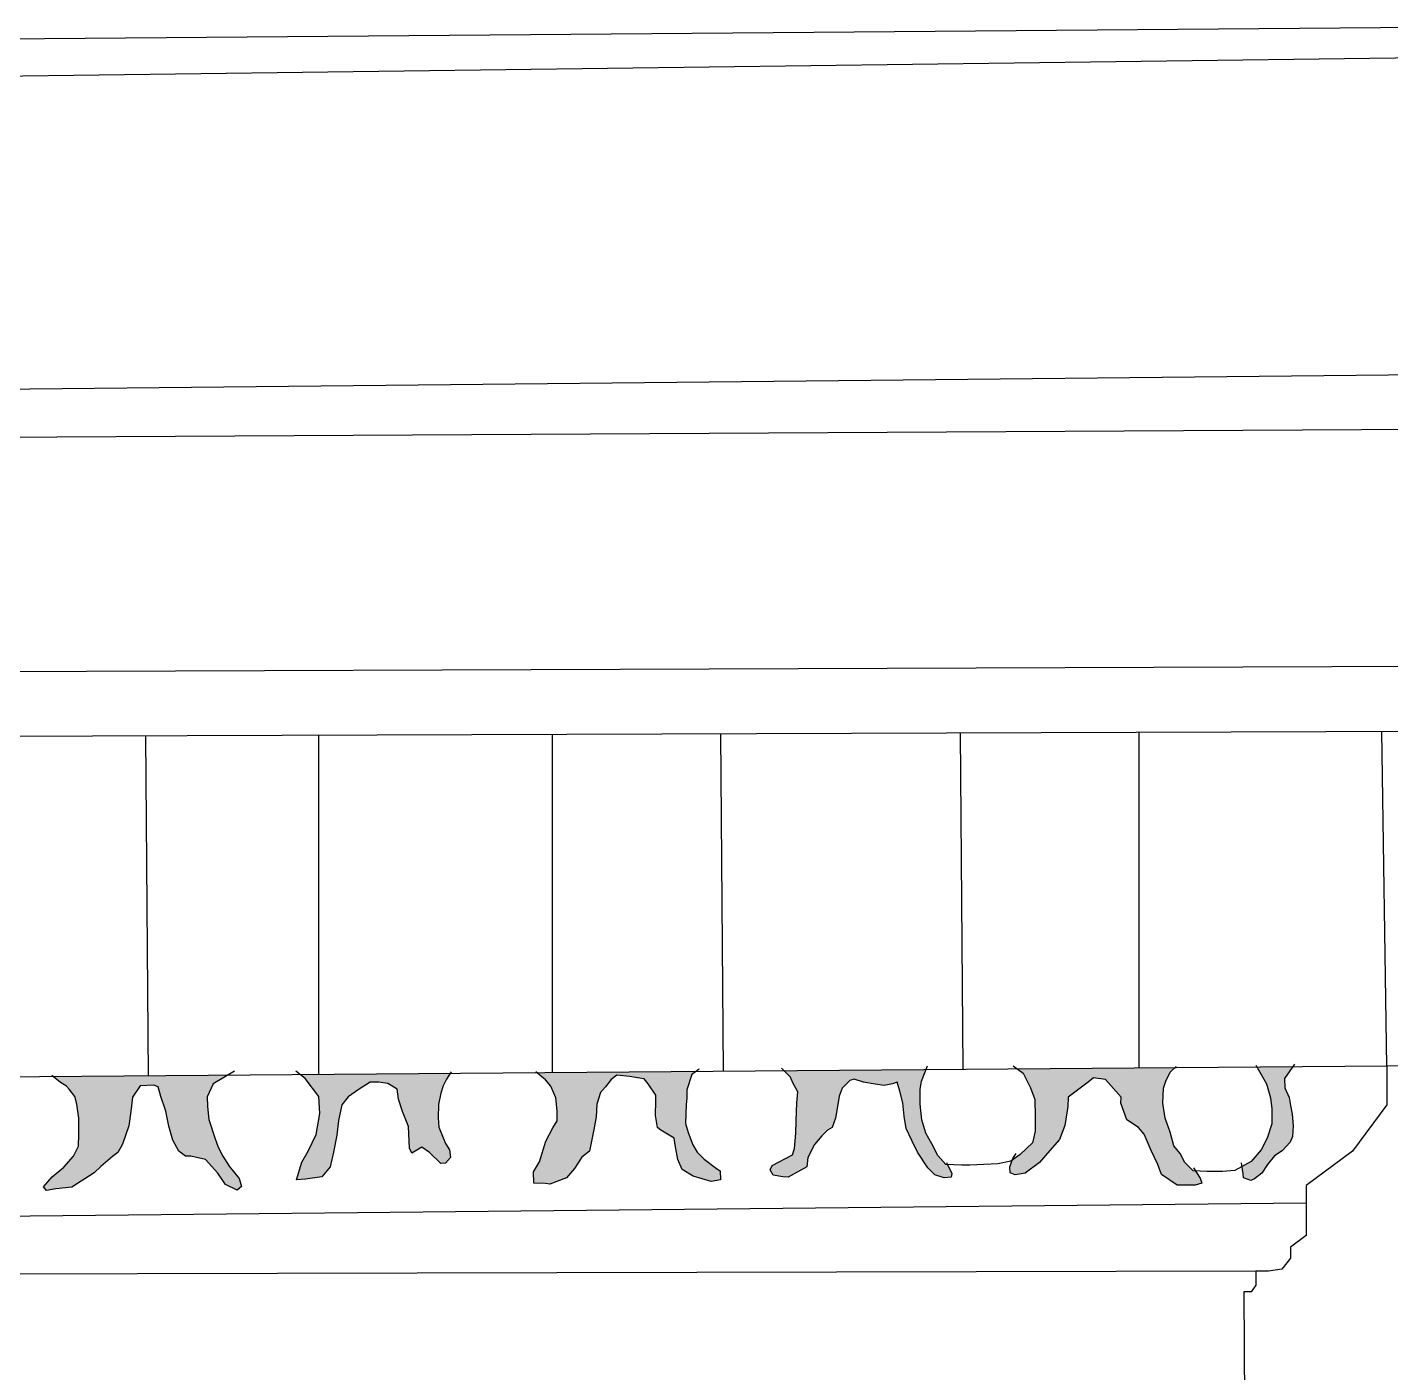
# Model space of a CAD drawing. Header units: inches. Extents: x 155 to 361, y 91 to 381.
# Drawn here: x 335.37 to 341.81, y 300.76 to 307.11 of the extents above; entities that cross this region are included whole.
import ezdxf

# ---------------------------------------------------------------- set-up
doc = ezdxf.new("R2010")
doc.units = ezdxf.units.IN
doc.header["$MEASUREMENT"] = 0
doc.layers.add('çziigi', color=10, linetype='Continuous')

msp = doc.modelspace()

# ---------------------------------------------------------------- hatches: boundary and pattern name
at = {"layer": 'çziigi'}
h = msp.add_hatch(color=256, dxfattribs=at)
h.dxf.hatch_style = 1
h.paths.add_polyline_path([(333.6822, 302.0885), (333.6615, 302.0414), (333.6448, 301.9625), (333.6351, 301.8946), (333.6074, 301.8295), (333.5686, 301.7921), (333.4868, 301.5996), (333.405, 301.5373), (333.3911, 301.5386), (333.3662, 301.6259), (333.3801, 301.6855), (333.5159, 301.9597), (333.5436, 302.0165), (333.5436, 302.0497), (333.5214, 302.0816), (333.4729, 302.1038), (333.4452, 302.1107), (333.4221, 302.1423), (334.0495, 302.1471), (334.0232, 302.1176), (333.9373, 301.9888), (333.9345, 301.9486), (333.9692, 301.8434), (334.0094, 301.7644), (334.0343, 301.7256), (334.0579, 301.6799), (334.0468, 301.6688), (333.9553, 301.7076), (333.9068, 301.7644), (333.8777, 301.835), (333.8458, 301.9098), (333.8472, 301.9791), (333.8472, 302.022), (333.7973, 302.0719), (333.7585, 302.0844)])
h.paths.add_polyline_path([(332.749, 302.1068), (332.7895, 302.1459), (332.8188, 302.1696), (332.8468, 302.1808), (332.8831, 302.2031), (332.9039, 302.2135), (332.9039, 302.1383), (333.017, 302.1392), (332.9823, 302.0747), (332.9726, 302.0174), (332.9418, 301.9699), (332.9348, 301.9001), (332.9712, 301.8415), (333.0536, 301.7507), (333.076, 301.7144), (333.0774, 301.6739), (333.0536, 301.6516), (332.9921, 301.6767), (332.9446, 301.7353), (332.8999, 301.7954), (332.8817, 301.8582), (332.8845, 301.9225), (332.8775, 301.9797), (332.8412, 301.9643), (332.8356, 301.9322), (332.8007, 301.9238), (332.7629, 302.0062), (332.7476, 302.0719)])
h.paths.add_polyline_path([(332.9039, 302.2135), (332.9167, 302.2199), (332.9698, 302.1947), (332.9837, 302.1822), (333.0222, 302.1487), (333.017, 302.1392), (332.9039, 302.1383)])
h.paths.add_polyline_path([(334.4934, 301.9859), (334.4907, 302.0344), (334.4671, 302.0981), (334.456, 302.1092), (334.407, 302.1499), (335.2219, 302.1562), (335.1896, 302.1427), (335.1605, 302.0984), (335.1342, 302.0499), (335.1161, 302.0042), (335.1134, 301.9557), (335.13, 301.8781), (335.1549, 301.8269), (335.1868, 301.7618), (335.2229, 301.6912), (335.2243, 301.6635), (335.1882, 301.6441), (335.13, 301.6579), (335.0593, 301.7396), (335.0565, 301.7867), (335.0163, 301.8089), (334.9803, 301.8089), (334.9567, 301.8643), (334.9581, 301.964), (334.9415, 302.0263), (334.9179, 302.0873), (334.9054, 302.1067), (334.8749, 302.1164), (334.8195, 302.1219), (334.753, 302.1095), (334.7252, 302.0734), (334.7183, 302.0388), (334.7141, 301.9723), (334.7044, 301.8975), (334.6892, 301.8491), (334.6545, 301.8047), (334.5697, 301.7158), (334.5323, 301.6895), (334.4435, 301.63), (334.4186, 301.6244), (334.3729, 301.6313), (334.3659, 301.6687), (334.4047, 301.7352), (334.4477, 301.8017), (334.4768, 301.8585), (334.4879, 301.9236)])
h.paths.add_polyline_path([(335.6141, 301.9625), (335.6058, 302.0276), (335.5961, 302.065), (335.5697, 302.0996), (335.5559, 302.1135), (335.5281, 302.1301), (335.4941, 302.1583), (336.3163, 302.1646), (336.2492, 302.1236), (336.2201, 302.0627), (336.2215, 302.017), (336.2284, 301.956), (336.2561, 301.8688), (336.2728, 301.8255), (336.295, 301.7826), (336.3241, 301.7355), (336.3712, 301.6773), (336.3823, 301.6399), (336.3629, 301.6219), (336.3074, 301.6482), (336.2714, 301.7022), (336.2132, 301.7673), (336.1439, 301.7826), (336.1189, 301.7826), (336.087, 301.8061), (336.0579, 301.8587), (336.0399, 301.9238), (336.0261, 301.9945), (336.0011, 302.0637), (335.9886, 302.1094), (335.9692, 302.1177), (335.9041, 302.115), (335.868, 302.061), (335.8597, 301.9931), (335.8514, 301.9252), (335.8209, 301.8393), (335.7987, 301.7992), (335.7738, 301.7812), (335.7183, 301.7341), (335.6878, 301.7036), (335.5822, 301.6356), (335.506, 301.6287), (335.4616, 301.6204), (335.4477, 301.637), (335.4893, 301.6855), (335.5434, 301.7312), (335.5891, 301.7825), (335.6127, 301.8296), (335.6155, 301.885)])
h.paths.add_polyline_path([(336.6835, 302.1486), (336.6597, 302.1672), (337.3677, 302.1727), (337.3505, 302.1469), (337.3339, 302.115), (337.3242, 302.0804), (337.3131, 302.0264), (337.3117, 301.9641), (337.3145, 301.9197), (337.3463, 301.8422), (337.3644, 301.8117), (337.3685, 301.7757), (337.3463, 301.7494), (337.3242, 301.748), (337.2701, 301.8006), (337.2341, 301.8256), (337.1869, 301.7965), (337.1758, 301.82), (337.1703, 301.9225), (337.1426, 301.9931), (337.1232, 302.0513), (337.1176, 302.0984), (337.0733, 302.1261), (337.0317, 302.1317), (336.9901, 302.1317), (336.9374, 302.0984), (336.8861, 302.0624), (336.8556, 302.025), (336.8404, 301.9516), (336.8321, 301.881), (336.8168, 301.802), (336.8016, 301.7328), (336.7614, 301.6857), (336.6851, 301.6732), (336.6422, 301.6704), (336.6671, 301.7549), (336.6976, 301.8062), (336.735, 301.8851), (336.753, 301.9835), (336.7475, 302.0638)])
h.paths.add_polyline_path([(337.843, 302.1136), (337.8181, 302.1427), (337.7903, 302.1649), (337.7773, 302.1759), (338.5277, 302.1816), (338.5085, 302.1678), (338.4849, 302.0958), (338.4849, 302.057), (338.4821, 302.0265), (338.478, 301.9365), (338.4904, 301.8949), (338.5126, 301.8354), (338.5334, 301.8007), (338.5667, 301.7689), (338.6249, 301.7246), (338.6415, 301.7135), (338.6443, 301.6705), (338.5999, 301.6636), (338.514, 301.6885), (338.4627, 301.719), (338.4419, 301.7661), (338.4308, 301.8271), (338.4253, 301.8672), (338.3615, 301.906), (338.3477, 301.9171), (338.3463, 301.9185), (338.3366, 301.9753), (338.338, 302.0431), (338.3393, 302.0708), (338.3019, 302.1248), (338.2839, 302.1484), (338.252, 302.1525), (338.216, 302.1595), (338.155, 302.165), (338.1273, 302.1442), (338.1009, 302.1096), (338.0774, 302.0833), (338.0607, 302.0279), (338.0566, 301.9683), (338.0482, 301.9171), (338.026, 301.8061), (337.9886, 301.7771), (337.9539, 301.7244), (337.9165, 301.6801), (337.8388, 301.651), (337.8181, 301.6538), (337.7626, 301.6552), (337.7612, 301.7078), (337.7889, 301.7563), (337.8194, 301.8532), (337.8527, 301.9156), (337.8721, 301.9488), (337.8735, 301.9959), (337.8666, 302.0582)])
h.paths.add_polyline_path([(338.986, 302.1288), (338.9749, 302.1551), (338.9452, 302.1849), (339.6135, 302.19), (339.5925, 302.1369), (339.5859, 302.0972), (339.5859, 302.0287), (339.5948, 301.9536), (339.6124, 301.8917), (339.6412, 301.8409), (339.6699, 301.7857), (339.7075, 301.7437), (339.7157, 301.7432), (339.7359, 301.7008), (339.7331, 301.6828), (339.6998, 301.68), (339.6555, 301.6938), (339.6222, 301.7271), (339.5737, 301.8019), (339.5474, 301.8559), (339.521, 301.9127), (339.5113, 301.9722), (339.5044, 302.0346), (339.4905, 302.09), (339.4781, 302.1315), (339.4559, 302.1246), (339.4157, 302.1163), (339.3741, 302.1232), (339.3186, 302.1315), (339.2743, 302.1454), (339.2549, 302.1398), (339.2188, 302.1038), (339.2036, 302.0664), (339.1939, 302.0083), (339.187, 301.9625), (339.1703, 301.9182), (339.1495, 301.9058), (339.1218, 301.8781), (339.0871, 301.8379), (339.0567, 301.7756), (339.0511, 301.7326), (338.9638, 301.6841), (338.9388, 301.6855), (338.8931, 301.6925), (338.8778, 301.7174), (338.8875, 301.7382), (338.9832, 301.7894), (338.9929, 301.8185), (338.9998, 301.8905), (339.0012, 301.9487), (339.004, 302.0346), (339.0081, 302.0858)])
h = msp.add_hatch(color=256, dxfattribs=at)
h.dxf.hatch_style = 1
h.paths.add_polyline_path([(340.4617, 302.1442), (340.4041, 302.1526), (340.3788, 302.1315), (340.2847, 302.0613), (340.2833, 302.0164), (340.2692, 301.9279), (340.244, 301.862), (340.1877, 301.7974), (340.1498, 301.7524), (340.0824, 301.7019), (340.0346, 301.6949), (340.0107, 301.7033), (340.0093, 301.7314), (340.0202, 301.7629), (340.059, 301.7901), (340.1165, 301.8453), (340.1298, 301.9006), (340.1298, 301.9668), (340.1276, 302.0508), (340.1077, 302.106), (340.0723, 302.1745), (340.0475, 302.1934), (340.7884, 302.1991), (340.7665, 302.1789), (340.7466, 302.1369), (340.7356, 302.1038), (340.7311, 302.0331), (340.7422, 301.9624), (340.7665, 301.8962), (340.7842, 301.8321), (340.8129, 301.7945), (340.8351, 301.7526), (340.8749, 301.7128), (340.8862, 301.7124), (340.9086, 301.6794), (340.9156, 301.6556), (340.8847, 301.6457), (340.799, 301.6457), (340.7259, 301.6963), (340.709, 301.7426), (340.6767, 301.8086), (340.643, 301.8858), (340.6163, 301.9181), (340.5615, 301.9546), (340.5334, 302.0332), (340.5348, 302.0613)])
h = msp.add_hatch(color=256, dxfattribs=at)
h.dxf.hatch_style = 1
h.paths.add_polyline_path([(341.2396, 302.0574), (341.222, 302.1237), (341.1769, 302.2021), (341.344, 302.2034), (341.3067, 302.1492), (341.3081, 302.1056), (341.3279, 302.0591), (341.3349, 302.0225), (341.342, 301.9803), (341.3476, 301.9254), (341.3434, 301.8747), (341.3335, 301.8479), (341.2955, 301.8071), (341.2588, 301.7846), (341.2264, 301.7424), (341.1997, 301.7029), (341.1644, 301.6762), (341.1475, 301.6677), (341.1123, 301.6804), (341.1109, 301.6987), (341.1062, 301.7337), (341.149, 301.757), (341.1954, 301.8122), (341.2242, 301.8674), (341.2463, 301.9359), (341.2463, 302.0066)])

# ---------------------------------------------------------------- linework, layer by layer
for p, q in [((335.2616, 307.0587), (341.9729, 307.1137)), ((341.9722, 306.9691), (335.1761, 306.8802)), ((345.4104, 305.507), (332.6842, 305.3773)), ((345.3663, 305.2337), (332.6876, 305.1621)), ((345.3663, 304.1083), (332.7444, 304.0605)), ((343.3866, 303.7937), (332.7949, 303.7546)), ((335.9291, 303.7662), (335.9415, 302.1617)), ((336.7469, 303.7692), (336.7469, 302.1679)), ((337.8508, 302.1764), (337.8508, 303.7733)), ((338.6438, 303.7762), (338.6561, 302.1826)), ((339.7754, 303.7804), (339.7876, 302.1914)), ((340.6195, 302.1978), (340.6195, 303.7835)), ((341.7891, 302.2068), (341.7662, 303.7877)), ((341.7891, 302.2068), (332.8834, 302.1381)), ((336.349, 302.1846), (336.2492, 302.1236)), ((336.6835, 302.1486), (336.6391, 302.1833)), ((338.5431, 302.1927), (338.5085, 302.1678)), ((338.9749, 302.1551), (338.9317, 302.1984)), ((339.5925, 302.1369), (339.6213, 302.2099)), ((340.0259, 302.2099), (340.0723, 302.1745)), ((340.7665, 302.1789), (340.7953, 302.2054)), ((341.1711, 302.2121), (341.222, 302.1237)), ((341.3532, 302.2168), (341.3067, 302.1492)), ((343.3866, 302.2299), (341.7891, 302.2068)), ((341.7891, 302.2068), (341.7891, 302.0245)), ((335.5281, 302.1301), (335.4879, 302.1634)), ((335.5559, 302.1135), (335.5281, 302.1301)), ((336.2492, 302.1236), (336.2201, 302.0627)), ((336.7475, 302.0638), (336.6835, 302.1486)), ((336.9901, 302.1317), (336.9374, 302.0984)), ((337.0317, 302.1317), (336.9901, 302.1317)), ((337.0733, 302.1261), (337.0317, 302.1317)), ((337.1176, 302.0984), (337.0733, 302.1261)), ((337.3505, 302.1469), (337.3339, 302.115)), ((337.3727, 302.1801), (337.3505, 302.1469)), ((337.7903, 302.1649), (337.7723, 302.1801)), ((337.8181, 302.1427), (337.7903, 302.1649)), ((337.843, 302.1136), (337.8181, 302.1427)), ((338.1273, 302.1442), (338.1009, 302.1096)), ((338.155, 302.165), (338.1273, 302.1442)), ((338.216, 302.1595), (338.155, 302.165)), ((338.252, 302.1525), (338.216, 302.1595)), ((338.2839, 302.1484), (338.252, 302.1525)), ((338.3019, 302.1248), (338.2839, 302.1484)), ((338.3393, 302.0708), (338.3019, 302.1248)), ((338.5085, 302.1678), (338.4849, 302.0958)), ((338.986, 302.1288), (338.9749, 302.1551)), ((339.0081, 302.0858), (338.986, 302.1288)), ((339.2549, 302.1398), (339.2188, 302.1038)), ((339.2743, 302.1454), (339.2549, 302.1398)), ((339.3186, 302.1315), (339.2743, 302.1454)), ((339.3741, 302.1232), (339.3186, 302.1315)), ((339.4157, 302.1163), (339.3741, 302.1232)), ((339.4559, 302.1246), (339.4157, 302.1163)), ((339.4781, 302.1315), (339.4559, 302.1246)), ((339.4905, 302.09), (339.4781, 302.1315)), ((339.5859, 302.0972), (339.5925, 302.1369)), ((340.0723, 302.1745), (340.1077, 302.106)), ((340.3788, 302.1315), (340.2847, 302.0613)), ((340.4041, 302.1526), (340.3788, 302.1315)), ((340.4617, 302.1442), (340.4041, 302.1526)), ((340.5348, 302.0613), (340.4617, 302.1442)), ((340.7356, 302.1038), (340.7466, 302.1369)), ((340.7466, 302.1369), (340.7665, 302.1789)), ((341.222, 302.1237), (341.2396, 302.0574)), ((341.3067, 302.1492), (341.3081, 302.1056)), ((335.5697, 302.0996), (335.5559, 302.1135)), ((335.5961, 302.065), (335.5697, 302.0996)), ((335.6058, 302.0276), (335.5961, 302.065)), ((335.868, 302.061), (335.8597, 301.9931)), ((335.9041, 302.115), (335.868, 302.061)), ((335.9692, 302.1177), (335.9041, 302.115)), ((335.9886, 302.1094), (335.9692, 302.1177)), ((336.0011, 302.0637), (335.9886, 302.1094)), ((336.0261, 301.9945), (336.0011, 302.0637)), ((336.2201, 302.0627), (336.2215, 302.017)), ((336.753, 301.9835), (336.7475, 302.0638)), ((336.8861, 302.0624), (336.8556, 302.025)), ((336.9374, 302.0984), (336.8861, 302.0624)), ((337.1232, 302.0513), (337.1176, 302.0984)), ((337.3242, 302.0804), (337.3131, 302.0264)), ((337.3339, 302.115), (337.3242, 302.0804)), ((337.8666, 302.0582), (337.843, 302.1136)), ((337.8735, 301.9959), (337.8666, 302.0582)), ((338.0774, 302.0833), (338.0607, 302.0279)), ((338.1009, 302.1096), (338.0774, 302.0833)), ((338.338, 302.0431), (338.3393, 302.0708)), ((338.4849, 302.057), (338.4821, 302.0265)), ((338.4849, 302.0958), (338.4849, 302.057)), ((339.004, 302.0346), (339.0081, 302.0858)), ((339.2036, 302.0664), (339.1939, 302.0083)), ((339.2188, 302.1038), (339.2036, 302.0664)), ((339.5044, 302.0346), (339.4905, 302.09)), ((339.5859, 302.0287), (339.5859, 302.0972)), ((340.1077, 302.106), (340.1276, 302.0508)), ((340.2847, 302.0613), (340.2833, 302.0164)), ((340.5334, 302.0332), (340.5348, 302.0613)), ((340.7311, 302.0331), (340.7356, 302.1038)), ((341.2396, 302.0574), (341.2463, 302.0066)), ((341.3081, 302.1056), (341.3279, 302.0591)), ((341.3279, 302.0591), (341.3349, 302.0225)), ((335.6141, 301.9625), (335.6058, 302.0276)), ((335.8597, 301.9931), (335.8514, 301.9252)), ((336.0399, 301.9238), (336.0261, 301.9945)), ((336.2215, 302.017), (336.2284, 301.956)), ((336.8556, 302.025), (336.8404, 301.9516)), ((337.1426, 301.9931), (337.1232, 302.0513)), ((337.1703, 301.9225), (337.1426, 301.9931)), ((337.3131, 302.0264), (337.3117, 301.9641)), ((337.8721, 301.9488), (337.8735, 301.9959)), ((338.0607, 302.0279), (338.0566, 301.9683)), ((338.3366, 301.9753), (338.338, 302.0431)), ((338.4821, 302.0265), (338.478, 301.9365)), ((339.0012, 301.9487), (339.004, 302.0346)), ((339.1939, 302.0083), (339.187, 301.9625)), ((339.5113, 301.9722), (339.5044, 302.0346)), ((339.5948, 301.9536), (339.5859, 302.0287)), ((340.1276, 302.0508), (340.1298, 301.9668)), ((340.2833, 302.0164), (340.2692, 301.9279)), ((340.5615, 301.9546), (340.5334, 302.0332)), ((340.7422, 301.9624), (340.7311, 302.0331)), ((341.2463, 302.0066), (341.2463, 301.9359)), ((341.3349, 302.0225), (341.342, 301.9803)), ((341.7891, 302.0245), (341.6269, 301.8066)), ((335.6155, 301.885), (335.6141, 301.9625)), ((335.8514, 301.9252), (335.8209, 301.8393)), ((336.2284, 301.956), (336.2561, 301.8688)), ((336.735, 301.8851), (336.753, 301.9835)), ((336.8404, 301.9516), (336.8321, 301.881)), ((337.3117, 301.9641), (337.3145, 301.9197)), ((337.8527, 301.9156), (337.8721, 301.9488)), ((338.0566, 301.9683), (338.0482, 301.9171)), ((338.3463, 301.9185), (338.3366, 301.9753)), ((338.478, 301.9365), (338.4904, 301.8949)), ((338.9998, 301.8905), (339.0012, 301.9487)), ((339.187, 301.9625), (339.1703, 301.9182)), ((339.521, 301.9127), (339.5113, 301.9722)), ((339.6124, 301.8917), (339.5948, 301.9536)), ((340.1298, 301.9668), (340.1298, 301.9006)), ((340.2692, 301.9279), (340.244, 301.862)), ((340.6163, 301.9181), (340.5615, 301.9546)), ((340.7665, 301.8962), (340.7422, 301.9624)), ((341.2463, 301.9359), (341.2242, 301.8674)), ((341.342, 301.9803), (341.3476, 301.9254)), ((341.3476, 301.9254), (341.3434, 301.8747)), ((335.6127, 301.8296), (335.6155, 301.885)), ((336.0579, 301.8587), (336.0399, 301.9238)), ((336.2561, 301.8688), (336.2728, 301.8255)), ((336.6976, 301.8062), (336.735, 301.8851)), ((336.8321, 301.881), (336.8168, 301.802)), ((337.1758, 301.82), (337.1703, 301.9225)), ((337.3145, 301.9197), (337.3463, 301.8422)), ((337.8194, 301.8532), (337.8527, 301.9156)), ((338.0482, 301.9171), (338.026, 301.8061)), ((338.3477, 301.9171), (338.3463, 301.9185)), ((338.3615, 301.906), (338.3477, 301.9171)), ((338.4253, 301.8672), (338.3615, 301.906)), ((338.4308, 301.8271), (338.4253, 301.8672)), ((338.4904, 301.8949), (338.5126, 301.8354)), ((338.9929, 301.8185), (338.9998, 301.8905)), ((339.1218, 301.8781), (339.0871, 301.8379)), ((339.1495, 301.9058), (339.1218, 301.8781)), ((339.1703, 301.9182), (339.1495, 301.9058)), ((339.5474, 301.8559), (339.521, 301.9127)), ((339.6412, 301.8409), (339.6124, 301.8917)), ((340.1298, 301.9006), (340.1165, 301.8453)), ((340.244, 301.862), (340.1877, 301.7974)), ((340.643, 301.8858), (340.6163, 301.9181)), ((340.6767, 301.8086), (340.643, 301.8858)), ((340.7842, 301.8321), (340.7665, 301.8962)), ((341.2242, 301.8674), (341.1954, 301.8122)), ((341.3434, 301.8747), (341.3335, 301.8479)), ((335.5891, 301.7825), (335.6127, 301.8296)), ((335.7987, 301.7992), (335.7738, 301.7812)), ((335.8209, 301.8393), (335.7987, 301.7992)), ((336.087, 301.8061), (336.0579, 301.8587)), ((336.1189, 301.7826), (336.087, 301.8061)), ((336.2728, 301.8255), (336.295, 301.7826)), ((336.6671, 301.7549), (336.6976, 301.8062)), ((336.8168, 301.802), (336.8016, 301.7328)), ((337.1869, 301.7965), (337.1758, 301.82)), ((337.2341, 301.8256), (337.1869, 301.7965)), ((337.2701, 301.8006), (337.2341, 301.8256)), ((337.3242, 301.748), (337.2701, 301.8006)), ((337.3463, 301.8422), (337.3644, 301.8117)), ((337.3644, 301.8117), (337.3685, 301.7757)), ((337.7889, 301.7563), (337.8194, 301.8532)), ((338.026, 301.8061), (337.9886, 301.7771)), ((338.4419, 301.7661), (338.4308, 301.8271)), ((338.5126, 301.8354), (338.5334, 301.8007)), ((338.5334, 301.8007), (338.5667, 301.7689)), ((338.9832, 301.7894), (338.9929, 301.8185)), ((339.0871, 301.8379), (339.0567, 301.7756)), ((339.5737, 301.8019), (339.5474, 301.8559)), ((339.6222, 301.7271), (339.5737, 301.8019)), ((339.6699, 301.7857), (339.6412, 301.8409)), ((340.1165, 301.8453), (340.059, 301.7901)), ((340.1877, 301.7974), (340.1498, 301.7524)), ((340.709, 301.7426), (340.6767, 301.8086)), ((340.8129, 301.7945), (340.7842, 301.8321)), ((341.1954, 301.8122), (341.149, 301.757)), ((341.2955, 301.8071), (341.2588, 301.7846)), ((341.3335, 301.8479), (341.2955, 301.8071)), ((341.6269, 301.8066), (341.4088, 301.6443)), ((335.5434, 301.7312), (335.5891, 301.7825)), ((335.7183, 301.7341), (335.6878, 301.7036)), ((335.7738, 301.7812), (335.7183, 301.7341)), ((336.1439, 301.7826), (336.1189, 301.7826)), ((336.2132, 301.7673), (336.1439, 301.7826)), ((336.2714, 301.7022), (336.2132, 301.7673)), ((336.295, 301.7826), (336.3241, 301.7355)), ((336.3241, 301.7355), (336.3712, 301.6773)), ((336.6422, 301.6704), (336.6671, 301.7549)), ((336.8016, 301.7328), (336.7614, 301.6857)), ((337.3463, 301.7494), (337.3242, 301.748)), ((337.3685, 301.7757), (337.3463, 301.7494)), ((337.7612, 301.7078), (337.7889, 301.7563)), ((337.9886, 301.7771), (337.9539, 301.7244)), ((338.4627, 301.719), (338.4419, 301.7661)), ((338.5667, 301.7689), (338.6249, 301.7246)), ((338.8778, 301.7174), (338.8875, 301.7382)), ((338.8875, 301.7382), (338.9832, 301.7894)), ((339.0511, 301.7326), (338.9638, 301.6841)), ((339.0567, 301.7756), (339.0511, 301.7326)), ((339.7075, 301.7437), (339.6699, 301.7857)), ((339.7827, 301.7393), (339.7075, 301.7437)), ((339.7109, 301.7534), (339.7359, 301.7008)), ((339.8203, 301.7393), (339.7827, 301.7393)), ((339.9529, 301.7459), (339.8203, 301.7393)), ((340.0148, 301.7592), (339.9529, 301.7459)), ((340.0093, 301.7314), (340.0234, 301.7721)), ((340.059, 301.7901), (340.0148, 301.7592)), ((340.0234, 301.7721), (340.0402, 301.7946)), ((340.1498, 301.7524), (340.0824, 301.7019)), ((340.7259, 301.6963), (340.709, 301.7426)), ((340.8351, 301.7526), (340.8129, 301.7945)), ((340.8749, 301.7128), (340.8351, 301.7526)), ((341.149, 301.757), (341.0716, 301.715)), ((341.1109, 301.6987), (341.1039, 301.7508)), ((341.2264, 301.7424), (341.1997, 301.7029)), ((341.2588, 301.7846), (341.2264, 301.7424)), ((335.4477, 301.637), (335.4893, 301.6855)), ((335.4893, 301.6855), (335.5434, 301.7312)), ((335.6878, 301.7036), (335.5822, 301.6356)), ((336.3074, 301.6482), (336.2714, 301.7022)), ((336.3712, 301.6773), (336.3823, 301.6399)), ((336.6851, 301.6732), (336.6422, 301.6704)), ((336.7614, 301.6857), (336.6851, 301.6732)), ((337.7626, 301.6552), (337.7612, 301.7078)), ((337.9165, 301.6801), (337.8388, 301.651)), ((337.9539, 301.7244), (337.9165, 301.6801)), ((338.514, 301.6885), (338.4627, 301.719)), ((338.5999, 301.6636), (338.514, 301.6885)), ((338.6443, 301.6705), (338.5999, 301.6636)), ((338.6249, 301.7246), (338.6415, 301.7135)), ((338.6415, 301.7135), (338.6443, 301.6705)), ((338.8931, 301.6925), (338.8778, 301.7174)), ((338.9388, 301.6855), (338.8931, 301.6925)), ((338.9638, 301.6841), (338.9388, 301.6855)), ((339.6555, 301.6938), (339.6222, 301.7271)), ((339.6998, 301.68), (339.6555, 301.6938)), ((339.7331, 301.6828), (339.6998, 301.68)), ((339.7359, 301.7008), (339.7331, 301.6828)), ((340.0107, 301.7033), (340.0093, 301.7314)), ((340.0346, 301.6949), (340.0107, 301.7033)), ((340.0824, 301.7019), (340.0346, 301.6949)), ((340.799, 301.6457), (340.7259, 301.6963)), ((340.9412, 301.7106), (340.8749, 301.7128)), ((340.8762, 301.7272), (340.9086, 301.6794)), ((340.9086, 301.6794), (340.9156, 301.6556)), ((341.0141, 301.7106), (340.9412, 301.7106)), ((341.0716, 301.715), (341.0141, 301.7106)), ((341.1123, 301.6804), (341.1109, 301.6987)), ((341.1475, 301.6677), (341.1123, 301.6804)), ((341.1644, 301.6762), (341.1475, 301.6677)), ((341.1997, 301.7029), (341.1644, 301.6762)), ((335.4616, 301.6204), (335.4477, 301.637)), ((335.506, 301.6287), (335.4616, 301.6204)), ((335.5822, 301.6356), (335.506, 301.6287)), ((336.3629, 301.6219), (336.3074, 301.6482)), ((336.3823, 301.6399), (336.3629, 301.6219)), ((337.8181, 301.6538), (337.7626, 301.6552)), ((337.8388, 301.651), (337.8181, 301.6538)), ((340.8847, 301.6457), (340.799, 301.6457)), ((340.9156, 301.6556), (340.8847, 301.6457)), ((341.4088, 301.6443), (341.4088, 301.4773)), ((341.4088, 301.5608), (332.6912, 301.4721)), ((341.4088, 301.4773), (341.4088, 301.4077)), ((341.4088, 301.4077), (341.3345, 301.3521)), ((341.3345, 301.3521), (341.3345, 301.3009)), ((341.3345, 301.3009), (341.2937, 301.2491)), ((341.171, 301.2399), (332.7006, 301.2196)), ((341.2313, 301.2399), (341.171, 301.2399)), ((341.171, 301.2399), (341.171, 301.174)), ((341.2937, 301.2491), (341.2313, 301.2399)), ((341.171, 301.174), (341.1495, 301.1411)), ((341.1495, 301.1411), (341.1143, 301.1411)), ((341.1143, 301.1411), (341.1476, 296.545))]:
    msp.add_line(p, q, dxfattribs=at)

doc.saveas('drawing.dxf')
